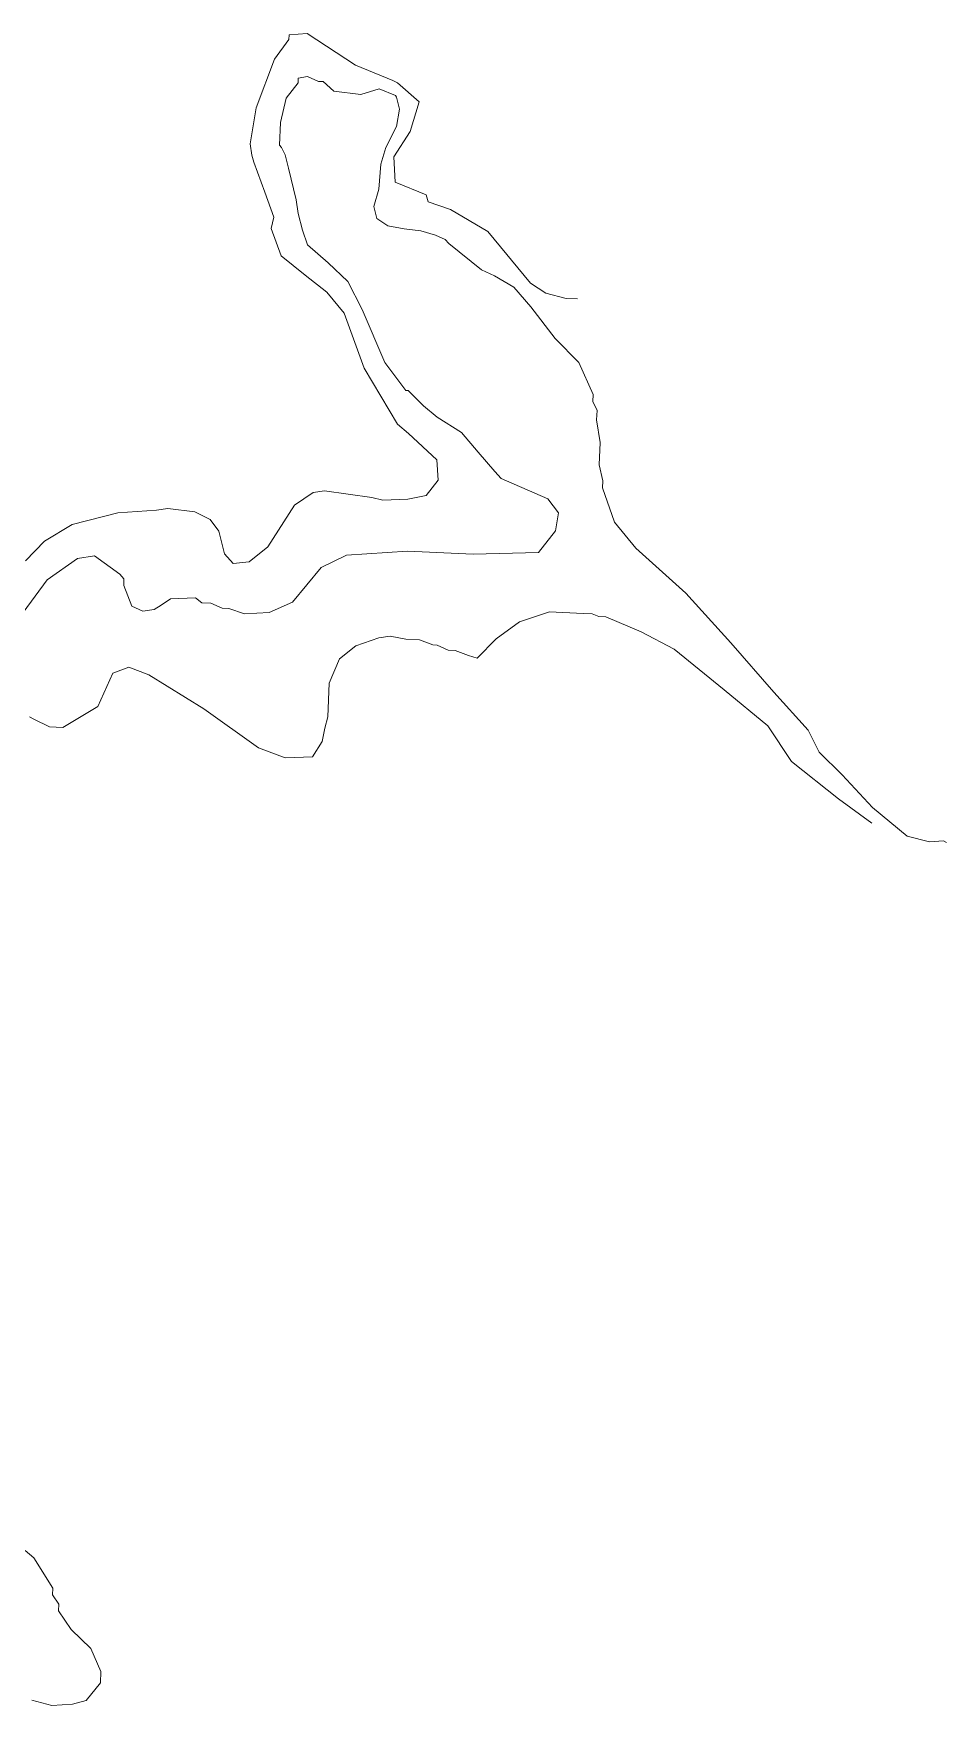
# Model space of a CAD drawing. Header units: millimetres. Extents: x 396621004 to 402046651, y 6785344214 to 6789799943.
# Drawn here: x 400762153 to 401166847, y 6789059303 to 6789799943 of the extents above; entities that cross this region are included whole.
import ezdxf

# ---------------------------------------------------------------- set-up
doc = ezdxf.new("R2010")
doc.units = ezdxf.units.MM
doc.header["$MEASUREMENT"] = 0
doc.layers.add('02 Korkeuskayrat_Kynä_nro__2', color=8, linetype='Continuous', lineweight=15)

msp = doc.modelspace()

# ---------------------------------------------------------------- linework, layer by layer
at = {"layer": '02 Korkeuskayrat_Kynä_nro__2', "color": 8, "linetype": 'Continuous', "lineweight": 15, "flags": 128}
for points in [[(400758617.11, 6789566409.47), (400767015.38, 6789575041.44), (400779372.7, 6789582483.15), (400799631.29, 6789587554.31), (400816705.79, 6789588774.59), (400821743.06, 6789589544.76), (400833687.63, 6789587994.41), (400840544.38, 6789584673.65), (400844309.7, 6789579492.46), (400846853.61, 6789569370.15), (400850661.04, 6789565189.19), (400857703.12, 6789565869.35), (400866017.14, 6789572490.86), (400877877.47, 6789590965.09), (400886140.96, 6789596596.37), (400891186.65, 6789597366.55), (400912068.59, 6789594405.87), (400917021.63, 6789593175.59), (400928056.45, 6789593665.7), (400936143.04, 6789595296.08), (400941458.29, 6789602067.63), (400940868.64, 6789611099.69), (400928384.97, 6789622692.35), (400923575.13, 6789626913.31), (400908690.75, 6789651618.96), (400899803.93, 6789676054.55), (400892222.75, 6789685416.69), (400882552.53, 6789692868.4), (400871930.46, 6789701370.34), (400867491.26, 6789713583.14), (400868721.1, 6789718534.27), (400864694.65, 6789729696.83), (400859825.85, 6789742969.86), (400858966.65, 6789746010.56), (400858200.1, 6789751051.71), (400860929.33, 6789766945.35), (400868931.68, 6789788600.3), (400875341.99, 6789797322.3), (400875434.65, 6789799312.75), (400883470.7, 6789799942.9), (400904849.62, 6789785949.69), (400921401.86, 6789779168.14), (400923507.75, 6789778087.9), (400933135.84, 6789769635.96), (400929176.78, 6789756522.96), (400921865.16, 6789745360.41), (400922488.5, 6789734087.83), (400936252.55, 6789728446.54), (400937111.75, 6789725405.84), (400946958.86, 6789721945.05), (400963536.37, 6789712172.82), (400982506.16, 6789689277.58), (400989312.37, 6789684966.59), (400998216.05, 6789682556.04), (401003211.2, 6789682325.99)], [(401166846.73, 6789441540.9), (401165490.54, 6789442341.08), (401159349.78, 6789441890.98), (401149452.13, 6789444341.54), (401134020.22, 6789457064.45), (401120635.23, 6789471577.77), (401110307.98, 6789481640.08), (401105565.53, 6789491412.31), (401090310.52, 6789508126.13), (401071298.61, 6789530031.15), (401051284.3, 6789551966.16), (401029172.53, 6789572010.75), (401019687.63, 6789583453.37), (401014380.8, 6789598716.86), (401014524, 6789601707.54), (401012847.72, 6789608799.17), (401013302.59, 6789618791.45), (401011761.09, 6789628863.76), (401011946.4, 6789632864.67), (401010135.34, 6789636955.61), (401010270.12, 6789639946.29), (401003918.78, 6789654259.57), (400993389.36, 6789664751.97), (400982581.97, 6789678805.18), (400975135.57, 6789687507.17), (400966484.6, 6789692608.34), (400960756.6, 6789695278.95), (400946276.55, 6789706961.62), (400944642.39, 6789708682.02), (400940329.54, 6789710652.47), (400933919.23, 6789712492.89), (400926531.79, 6789713453.11), (400919169.63, 6789714723.4), (400914376.64, 6789718034.16), (400913070.99, 6789723355.37), (400915277.95, 6789730987.12), (400916095.04, 6789742089.66), (400918285.16, 6789749411.34), (400923052.87, 6789758783.48), (400924333.25, 6789766455.23), (400923103.42, 6789771686.43), (400922589.58, 6789772506.62), (400915379.04, 6789775457.29), (400907250.33, 6789772826.69), (400895305.76, 6789774377.05), (400890495.92, 6789778598.01), (400888499.55, 6789778688.03), (400883597.05, 6789780918.54), (400879553.76, 6789780108.36), (400879461.1, 6789778107.9), (400874145.85, 6789771346.35), (400871644.06, 6789760443.86), (400871180.77, 6789750451.57), (400872141.05, 6789749411.34), (400873648.86, 6789746120.58), (400875181.94, 6789740249.24), (400878551.36, 6789726176.02), (400879520.06, 6789720254.67), (400881339.55, 6789712742.95), (400883613.9, 6789706251.46), (400892820.82, 6789698399.67), (400901446.52, 6789689997.74), (400907890.52, 6789677684.93), (400917821.86, 6789654209.56), (400927264.64, 6789641756.71), (400928258.62, 6789641716.7), (400935090.1, 6789634985.16), (400941138.2, 6789630004.02), (400951802.39, 6789623242.47), (400959240.37, 6789614540.48), (400966661.5, 6789605908.51), (400969517.07, 6789602777.79), (400990129.46, 6789593825.74), (400994855.06, 6789587594.32), (400993490.45, 6789579652.5), (400986035.62, 6789569980.29), (400956974.44, 6789569320.13), (400927997.49, 6789570650.44), (400900890.56, 6789568890.04), (400889619.88, 6789563398.78), (400876900.34, 6789547965.25), (400866682.6, 6789543424.21), (400855647.77, 6789542934.1), (400848748.9, 6789545254.63), (400845750.12, 6789545394.66), (400840847.63, 6789547615.17), (400836846.45, 6789547805.21), (400833940.33, 6789549935.7), (400822905.51, 6789549445.59), (400818777.98, 6789546634.94), (400815686.54, 6789544774.52), (400810640.85, 6789544004.34), (400805738.35, 6789546224.85), (400802158.35, 6789555406.95), (400802293.13, 6789558397.64), (400800389.41, 6789560488.11), (400789245.07, 6789568509.95), (400781680.74, 6789567359.69), (400768236.79, 6789557957.54), (400757555.75, 6789543434.21)], [(401133700.13, 6789450072.85), (401118942.1, 6789460875.32), (401098135.98, 6789477409.11), (401087623.41, 6789493232.73), (401068333.52, 6789509136.37), (401046137.52, 6789527180.49), (401031472.15, 6789534862.25), (401015762.26, 6789541583.79), (401012763.49, 6789541723.82), (401009815.25, 6789542864.08), (401005822.5, 6789543044.12), (400990837.03, 6789543734.28), (400977620.51, 6789539333.27), (400967259.57, 6789531801.55), (400958852.88, 6789523179.58), (400954902.25, 6789524359.85), (400949005.78, 6789526630.37), (400946007, 6789526770.4), (400941104.5, 6789529000.91), (400939108.13, 6789529090.93), (400933203.23, 6789531361.45), (400927205.68, 6789531641.51), (400920264.69, 6789532961.82), (400915218.99, 6789532191.64), (400905043.36, 6789528650.83), (400897782.28, 6789522979.53), (400893275.69, 6789512177.06), (400892593.38, 6789497183.63), (400891363.55, 6789492242.5), (400890083.17, 6789486291.14), (400885770.32, 6789479479.58), (400873733.1, 6789479029.48), (400861931.73, 6789483580.52), (400837688.81, 6789500714.44), (400813353.22, 6789515847.9), (400804500.09, 6789519258.68), (400797373.78, 6789516578.07), (400790685.5, 6789501864.7), (400775245.17, 6789492562.57), (400769247.61, 6789492842.64), (400762399.28, 6789496163.4), (400760445.02, 6789497253.65)], [(400758499.18, 6789127929.15), (400762357.16, 6789124748.43), (400770747, 6789111345.36), (400770612.22, 6789108344.67), (400773425.68, 6789104213.73), (400773290.91, 6789101213.04), (400778917.83, 6789092951.15), (400787543.52, 6789084539.23), (400792075.38, 6789074326.89), (400791847.95, 6789069325.75), (400785488.18, 6789061613.98), (400779397.97, 6789059883.59), (400770359.52, 6789059303.45), (400761464.27, 6789061714.01)]]:
    msp.add_lwpolyline(points, dxfattribs=at)

doc.saveas('drawing.dxf')
